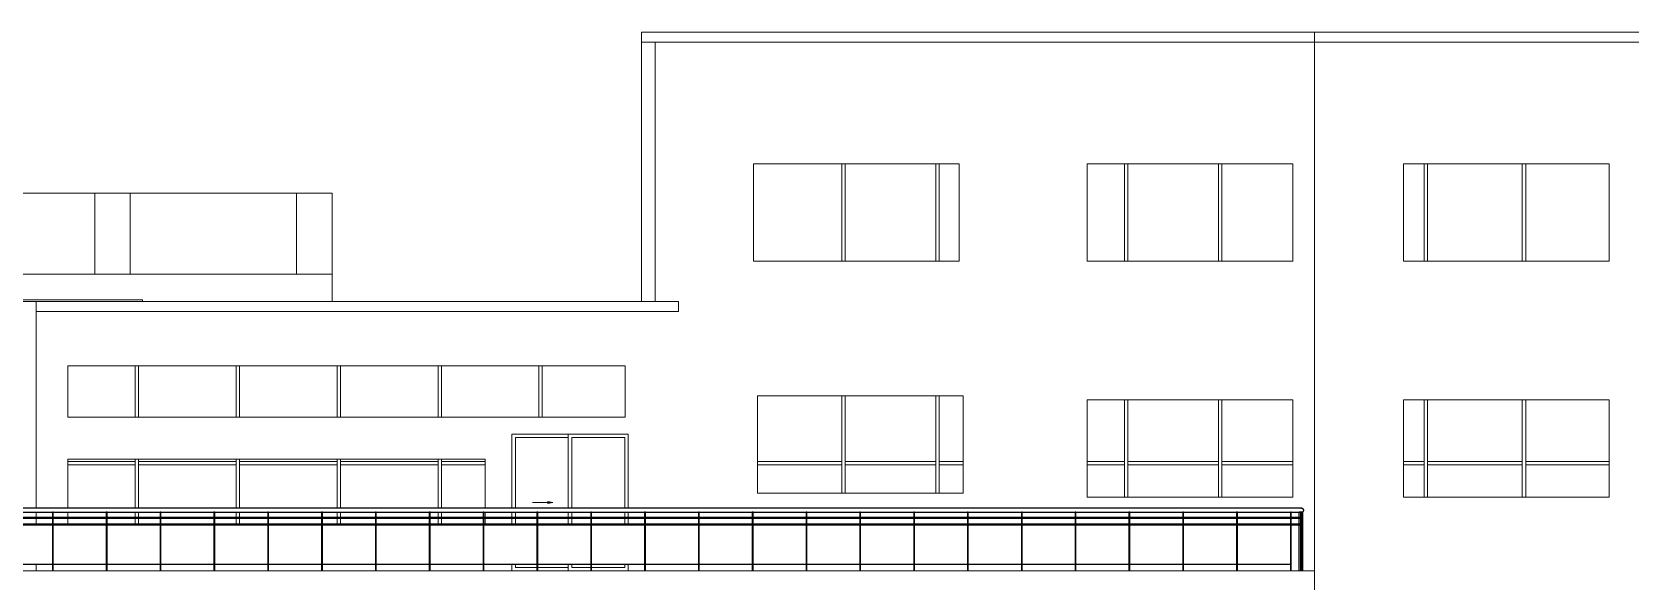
# Model space of a CAD drawing. Header units: millimetres. Extents: x 3062 to 3755, y 1606 to 1663.
# Drawn here: x 3258.67 to 3263.88, y 1632.61 to 1634.4 of the extents above; entities that cross this region are included whole.
import ezdxf

# ---------------------------------------------------------------- set-up
doc = ezdxf.new("R2010")
doc.units = ezdxf.units.MM
for name, color, linetype, lineweight in [('A-DETL-GENF', 92, 'Continuous', 9), ('A-DOOR', 31, 'Continuous', 9), ('A-FLOR', 192, 'Continuous', 9), ('A-GENM', 13, 'Continuous', 9), ('A-GLAZ-CWMG', 51, 'Continuous', 9), ('A-WALL', 113, 'Continuous', 9)]:
    doc.layers.add(name, color=color, linetype=linetype, lineweight=lineweight)
doc.layers.add('A-Flor-Hral', color=242, linetype='Continuous')

# ---------------------------------------------------------------- blocks, each defined once
blk = doc.blocks.new('Generic Models 12 - Generic Models 12-397326-East')
at = {"layer": 'A-GENM'}
for p, q in [((-84607, 12406), (-84607, 13607)), ((-84607, 13607), (-63480, 13607)), ((-84607, 12406), (-84607, 13607)), ((-84080, 13607), (-84607, 13607)), ((-84080, 13607), (-84080, 12406)), ((-82007, 12406), (-82007, 13607)), ((-81480, 13607), (-82007, 13607)), ((-81480, 13607), (-81480, 12406)), ((-79007, 12406), (-79007, 13607)), ((-78480, 13607), (-79007, 13607)), ((-78480, 13607), (-78480, 12406)), ((-76007, 12406), (-76007, 13607)), ((-75480, 13607), (-76007, 13607)), ((-75480, 13607), (-75480, 12406)), ((-73007, 12406), (-73007, 13607)), ((-72480, 13607), (-73007, 13607)), ((-72480, 13607), (-72480, 12406)), ((-70007, 12406), (-70007, 13607)), ((-69480, 13607), (-70007, 13607)), ((-69480, 13607), (-69480, 12406)), ((-67007, 12406), (-67007, 13607)), ((-66480, 13607), (-67007, 13607)), ((-66480, 13607), (-66480, 12406)), ((-64007, 12406), (-64007, 13607)), ((-63480, 13607), (-64007, 13607)), ((-63480, 13607), (-63480, 12406)), ((-63480, 13607), (-63480, 12406)), ((-84607, 12025), (-84607, 12406)), ((-63480, 12406), (-84607, 12406)), ((-63480, 12406), (-84607, 12406)), ((-84080, 12406), (-84607, 12406)), ((-81480, 12406), (-82007, 12406)), ((-78480, 12406), (-79007, 12406)), ((-75480, 12406), (-76007, 12406)), ((-72480, 12406), (-73007, 12406)), ((-69480, 12406), (-70007, 12406)), ((-66480, 12406), (-67007, 12406)), ((-63480, 12406), (-64007, 12406)), ((-63480, 12406), (-63480, 12000))]:
    blk.add_line(p, q, dxfattribs=at)
blk = doc.blocks.new('Rectangular Mullion - 50 x 150mm-V127-East')
at = {"layer": 'A-GLAZ-CWMG'}
for p, q in [((-21019, 9600), (-21019, 9094)), ((-20969, 9600), (-20969, 9094))]:
    blk.add_line(p, q, dxfattribs=at)
blk = doc.blocks.new('Rectangular Mullion - 50 x 150mm-V150-East')
at = {"layer": 'A-GLAZ-CWMG'}
for p, q in [((-21019, 10539), (-21019, 9600)), ((-20969, 10539), (-20969, 9600))]:
    blk.add_line(p, q, dxfattribs=at)
blk = doc.blocks.new('Rectangular Mullion - 50 x 150mm-V151-East')
at = {"layer": 'A-GLAZ-CWMG'}
for p, q in [((-21019, 14046), (-21019, 12600)), ((-20969, 14046), (-20969, 12600))]:
    blk.add_line(p, q, dxfattribs=at)
blk = doc.blocks.new('Rectangular Mullion - 50 x 150mm-V158-East')
at = {"layer": 'A-GLAZ-CWMG'}
for p, q in [((-45740, 9575), (-45740, 9625)), ((-44500, 9625), (-45740, 9625)), ((-44500, 9575), (-45740, 9575))]:
    blk.add_line(p, q, dxfattribs=at)
blk = doc.blocks.new('Rectangular Mullion - 50 x 150mm-V119-East')
at = {"layer": 'A-GLAZ-CWMG'}
for p, q in [((-39912, 2375), (-39912, 2425)), ((-38505, 2425), (-39912, 2425)), ((-38505, 2425), (-38505, 2375)), ((-38505, 2375), (-39912, 2375))]:
    blk.add_line(p, q, dxfattribs=at)
blk = doc.blocks.new('Rectangular Mullion - 50 x 150mm-403560-East')
at = {"layer": 'A-GLAZ-CWMG'}
for p, q in [((-47247, 2425), (-47558, 2425)), ((-47247, 2425), (-47247, 2375)), ((-47247, 2375), (-47558, 2375))]:
    blk.add_line(p, q, dxfattribs=at)
blk = doc.blocks.new('Door-Double-Sliding - 68_ x 80_-V233-East')
at = {"layer": 'A-DETL-GENF'}
for p, q in [((-60274, 9029), (-60197, 9016)), ((-60274, 9003), (-60274, 9029)), ((-60502, 9016), (-60197, 9016)), ((-60197, 9016), (-60274, 9003))]:
    blk.add_line(p, q, dxfattribs=at)
at = {"layer": 'A-DOOR'}
for p, q in [((-60756, 8930), (-60756, 9981)), ((-60756, 9981), (-59969, 9981)), ((-59969, 10032), (-59969, 8930)), ((-59080, 10032), (-59969, 10032)), ((-59918, 9981), (-59130, 9981)), ((-59918, 8930), (-59918, 9981)), ((-59130, 9981), (-59130, 8930)), ((-59080, 8930), (-59080, 10032)), ((-60756, 8800), (-60756, 8870)), ((-59969, 8870), (-59969, 8800)), ((-59918, 8800), (-59918, 8870)), ((-59130, 8870), (-59130, 8800)), ((-59080, 8800), (-59080, 8870)), ((-60756, 8700), (-60756, 8780)), ((-59969, 8780), (-59969, 8700)), ((-59918, 8700), (-59918, 8780)), ((-59130, 8780), (-59130, 8700)), ((-59080, 8700), (-59080, 8780)), ((-60756, 8051), (-60756, 8100)), ((-59969, 8100), (-59969, 8000)), ((-59918, 8051), (-59918, 8100)), ((-59130, 8100), (-59130, 8051)), ((-59080, 8000), (-59080, 8100)), ((-60436, 8051), (-60756, 8051)), ((-59969, 8051), (-60424, 8051)), ((-59636, 8051), (-59918, 8051)), ((-59130, 8051), (-59624, 8051))]:
    blk.add_line(p, q, dxfattribs=at)
blk = doc.blocks.new('Rectangular Mullion - 50 x 150mm-V257-East')
at = {"layer": 'A-GLAZ-CWMG'}
for p, q in [((-66405, 9600), (-66405, 8930)), ((-66355, 8930), (-66355, 9600)), ((-66405, 8871), (-66405, 8800)), ((-66355, 8800), (-66355, 8870)), ((-66405, 8780), (-66405, 8700)), ((-66355, 8700), (-66355, 8780))]:
    blk.add_line(p, q, dxfattribs=at)
blk = doc.blocks.new('Rectangular Mullion - 50 x 150mm-V258-East')
at = {"layer": 'A-GLAZ-CWMG'}
for p, q in [((-64905, 9600), (-64905, 8930)), ((-64855, 8929), (-64855, 9600)), ((-64905, 8870), (-64905, 8800)), ((-64855, 8800), (-64855, 8871)), ((-64905, 8780), (-64905, 8700)), ((-64855, 8700), (-64855, 8780))]:
    blk.add_line(p, q, dxfattribs=at)
blk = doc.blocks.new('Rectangular Mullion - 50 x 150mm-V259-East')
at = {"layer": 'A-GLAZ-CWMG'}
for p, q in [((-63405, 9600), (-63405, 8930)), ((-63355, 8930), (-63355, 9600)), ((-63405, 8870), (-63405, 8800)), ((-63355, 8800), (-63355, 8870)), ((-63405, 8780), (-63405, 8700)), ((-63355, 8700), (-63355, 8780))]:
    blk.add_line(p, q, dxfattribs=at)
blk = doc.blocks.new('Rectangular Mullion - 50 x 150mm-V260-East')
at = {"layer": 'A-GLAZ-CWMG'}
for p, q in [((-61905, 9600), (-61905, 8930)), ((-61855, 8930), (-61855, 9600)), ((-61905, 8870), (-61905, 8800)), ((-61855, 8800), (-61855, 8870)), ((-61905, 8780), (-61905, 8700)), ((-61855, 8700), (-61855, 8780))]:
    blk.add_line(p, q, dxfattribs=at)
blk = doc.blocks.new('Rectangular Mullion - 50 x 150mm-V287-East')
at = {"layer": 'A-GLAZ-CWMG'}
for p, q in [((-55905, 9600), (-55905, 9154)), ((-55855, 9154), (-55855, 9600))]:
    blk.add_line(p, q, dxfattribs=at)
blk = doc.blocks.new('Rectangular Mullion - 50 x 150mm-V288-East')
at = {"layer": 'A-GLAZ-CWMG'}
for p, q in [((-51705, 9600), (-51705, 9094)), ((-51655, 9094), (-51655, 9600))]:
    blk.add_line(p, q, dxfattribs=at)
blk = doc.blocks.new('Rectangular Mullion - 50 x 150mm-V300-East')
at = {"layer": 'A-GLAZ-CWMG'}
for p, q in [((-55905, 10599), (-55905, 9600)), ((-55855, 9600), (-55855, 10599))]:
    blk.add_line(p, q, dxfattribs=at)
blk = doc.blocks.new('Rectangular Mullion - 50 x 150mm-V301-East')
at = {"layer": 'A-GLAZ-CWMG'}
for p, q in [((-55905, 14046), (-55905, 12600)), ((-55855, 12600), (-55855, 14046))]:
    blk.add_line(p, q, dxfattribs=at)
blk = doc.blocks.new('Rectangular Mullion - 50 x 150mm-V302-East')
at = {"layer": 'A-GLAZ-CWMG'}
for p, q in [((-51705, 10539), (-51705, 9600)), ((-51655, 9600), (-51655, 10539))]:
    blk.add_line(p, q, dxfattribs=at)
blk = doc.blocks.new('Rectangular Mullion - 50 x 150mm-413817-East')
at = {"layer": 'A-GLAZ-CWMG'}
for p, q in [((-55905, 2425), (-57158, 2425)), ((-55905, 2425), (-55905, 2375)), ((-57158, 2375), (-55905, 2375))]:
    blk.add_line(p, q, dxfattribs=at)
blk = doc.blocks.new('Rectangular Mullion - 50 x 150mm-V279-East')
at = {"layer": 'A-GLAZ-CWMG'}
for p, q in [((-55855, 2375), (-55855, 2425)), ((-54505, 2425), (-55855, 2425)), ((-54505, 2425), (-54505, 2375)), ((-55855, 2375), (-54505, 2375))]:
    blk.add_line(p, q, dxfattribs=at)
blk = doc.blocks.new('Rectangular Mullion - 50 x 150mm-V280-East')
at = {"layer": 'A-GLAZ-CWMG'}
for p, q in [((-54455, 2375), (-54455, 2425)), ((-54100, 2425), (-54455, 2425)), ((-54455, 2375), (-54100, 2375))]:
    blk.add_line(p, q, dxfattribs=at)
blk = doc.blocks.new('Rectangular Mullion - 50 x 150mm-V281-East')
at = {"layer": 'A-GLAZ-CWMG'}
for p, q in [((-51705, 2425), (-52258, 2425)), ((-51705, 2425), (-51705, 2375)), ((-52258, 2375), (-51705, 2375))]:
    blk.add_line(p, q, dxfattribs=at)
blk = doc.blocks.new('Rectangular Mullion - 50 x 150mm-413816-East')
at = {"layer": 'A-GLAZ-CWMG'}
for p, q in [((-50255, 2375), (-50255, 2425)), ((-49200, 2425), (-50255, 2425)), ((-50255, 2375), (-49200, 2375))]:
    blk.add_line(p, q, dxfattribs=at)
blk = doc.blocks.new('Rectangular Mullion - 50 x 150mm-414240-East')
at = {"layer": 'A-GLAZ-CWMG'}
for p, q in [((-66405, 11042), (-66405, 10282)), ((-66355, 10282), (-66355, 11042)), ((-66405, 9661), (-66405, 9600)), ((-66355, 9600), (-66355, 9661))]:
    blk.add_line(p, q, dxfattribs=at)
blk = doc.blocks.new('Rectangular Mullion - 50 x 150mm-V303-East')
at = {"layer": 'A-GLAZ-CWMG'}
for p, q in [((-66405, 9625), (-67405, 9625)), ((-67405, 9575), (-66405, 9575)), ((-66405, 9625), (-66405, 9575))]:
    blk.add_line(p, q, dxfattribs=at)
blk = doc.blocks.new('Rectangular Mullion - 50 x 150mm-V304-East')
at = {"layer": 'A-GLAZ-CWMG'}
for p, q in [((-66355, 9575), (-66355, 9625)), ((-64905, 9625), (-66355, 9625)), ((-66355, 9575), (-64905, 9575)), ((-64905, 9625), (-64905, 9575))]:
    blk.add_line(p, q, dxfattribs=at)
blk = doc.blocks.new('Rectangular Mullion - 50 x 150mm-V305-East')
at = {"layer": 'A-GLAZ-CWMG'}
for p, q in [((-61855, 9575), (-61855, 9625)), ((-61205, 9625), (-61855, 9625)), ((-61855, 9575), (-61205, 9575))]:
    blk.add_line(p, q, dxfattribs=at)
blk = doc.blocks.new('Rectangular Mullion - 50 x 150mm-414376-East')
at = {"layer": 'A-GLAZ-CWMG'}
for p, q in [((-60405, 11042), (-60405, 10282)), ((-60355, 10282), (-60355, 11042))]:
    blk.add_line(p, q, dxfattribs=at)
blk = doc.blocks.new('Railing - 50 x 12mm-362962-East')
at = {"layer": 'A-Flor-Hral'}
for p, q in [((-49105, 4800), (-49105, 4870)), ((-49086, 4870), (-49105, 4870)), ((-49105, 4700), (-49105, 4780)), ((-49055, 4870), (-49074, 4870)), ((-49055, 4870), (-49055, 4000)), ((-49105, 4000), (-49105, 4680))]:
    blk.add_line(p, q, dxfattribs=at)
blk = doc.blocks.new('Railing - 800mm-V312-East')
at = {"layer": 'A-Flor-Hral'}
blk.add_line((-49073, 8680), (-49073, 8100), dxfattribs=at)
blk = doc.blocks.new('Railing - 50 x 12mm-V306-East')
at = {"layer": 'A-Flor-Hral'}
for p, q in [((-49224, 4870), (-49236, 4870)), ((-49236, 4870), (-49236, 4000)), ((-49224, 4000), (-49224, 4870))]:
    blk.add_line(p, q, dxfattribs=at)
blk = doc.blocks.new('Railing - 800mm-V307-East')
at = {"layer": 'A-Flor-Hral'}
blk.add_line((-50024, 4100), (-49236, 4100), dxfattribs=at)
blk = doc.blocks.new('Railing - Railing-414598-East')
at = {"layer": 'A-Flor-Hral'}
for p, q in [((-68424, 8800), (-67636, 8800)), ((-67624, 8800), (-66836, 8800)), ((-66824, 8800), (-66036, 8800)), ((-66024, 8800), (-65236, 8800)), ((-65224, 8800), (-64436, 8800)), ((-64424, 8800), (-63636, 8800)), ((-63624, 8800), (-62836, 8800)), ((-62824, 8800), (-62036, 8800)), ((-62024, 8800), (-61236, 8800)), ((-61224, 8800), (-60436, 8800)), ((-60424, 8800), (-59636, 8800)), ((-59624, 8800), (-58836, 8800)), ((-58824, 8800), (-58036, 8800)), ((-58024, 8800), (-57236, 8800)), ((-57224, 8800), (-56436, 8800)), ((-56424, 8800), (-55636, 8800)), ((-55624, 8800), (-54836, 8800)), ((-54824, 8800), (-54036, 8800)), ((-54024, 8800), (-53236, 8800)), ((-53224, 8800), (-52436, 8800)), ((-52424, 8800), (-51636, 8800)), ((-51624, 8800), (-50836, 8800)), ((-50824, 8800), (-50036, 8800)), ((-50024, 8800), (-49236, 8800)), ((-49224, 8800), (-49086, 8800)), ((-49074, 8800), (-49070, 8800)), ((-49070, 8780), (-49070, 8800)), ((-67636, 8780), (-68424, 8780)), ((-68424, 8700), (-67636, 8700)), ((-67636, 8680), (-68424, 8680)), ((-66836, 8780), (-67624, 8780)), ((-67624, 8700), (-66836, 8700)), ((-66836, 8680), (-67624, 8680)), ((-66036, 8780), (-66824, 8780)), ((-66824, 8700), (-66036, 8700)), ((-66036, 8680), (-66824, 8680)), ((-65236, 8780), (-66024, 8780)), ((-66024, 8700), (-65236, 8700)), ((-65236, 8680), (-66024, 8680)), ((-64436, 8780), (-65224, 8780)), ((-65224, 8700), (-64436, 8700)), ((-64436, 8680), (-65224, 8680)), ((-63636, 8780), (-64424, 8780)), ((-64424, 8700), (-63636, 8700)), ((-63636, 8680), (-64424, 8680)), ((-62836, 8780), (-63624, 8780)), ((-63624, 8700), (-62836, 8700)), ((-62836, 8680), (-63624, 8680)), ((-62036, 8780), (-62824, 8780)), ((-62824, 8700), (-62036, 8700)), ((-62036, 8680), (-62824, 8680)), ((-61236, 8780), (-62024, 8780)), ((-62024, 8700), (-61236, 8700)), ((-61236, 8680), (-62024, 8680)), ((-60436, 8780), (-61224, 8780)), ((-61224, 8700), (-60436, 8700)), ((-60436, 8680), (-61224, 8680)), ((-59636, 8780), (-60424, 8780)), ((-60424, 8700), (-59636, 8700)), ((-59636, 8680), (-60424, 8680)), ((-58836, 8780), (-59624, 8780)), ((-59624, 8700), (-58836, 8700)), ((-58836, 8680), (-59624, 8680)), ((-58036, 8780), (-58824, 8780)), ((-58824, 8700), (-58036, 8700)), ((-58036, 8680), (-58824, 8680)), ((-57236, 8780), (-58024, 8780)), ((-58024, 8700), (-57236, 8700)), ((-57236, 8680), (-58024, 8680)), ((-56436, 8780), (-57224, 8780)), ((-57224, 8700), (-56436, 8700)), ((-56436, 8680), (-57224, 8680)), ((-55636, 8780), (-56424, 8780)), ((-56424, 8700), (-55636, 8700)), ((-55636, 8680), (-56424, 8680)), ((-54836, 8780), (-55624, 8780)), ((-55624, 8700), (-54836, 8700)), ((-54836, 8680), (-55624, 8680)), ((-54036, 8780), (-54824, 8780)), ((-54824, 8700), (-54036, 8700)), ((-54036, 8680), (-54824, 8680)), ((-53236, 8780), (-54024, 8780)), ((-54024, 8700), (-53236, 8700)), ((-53236, 8680), (-54024, 8680)), ((-52436, 8780), (-53224, 8780)), ((-53224, 8700), (-52436, 8700)), ((-52436, 8680), (-53224, 8680)), ((-51636, 8780), (-52424, 8780)), ((-52424, 8700), (-51636, 8700)), ((-51636, 8680), (-52424, 8680)), ((-50836, 8780), (-51624, 8780)), ((-51624, 8700), (-50836, 8700)), ((-50836, 8680), (-51624, 8680)), ((-50036, 8780), (-50824, 8780)), ((-50824, 8700), (-50036, 8700)), ((-50036, 8680), (-50824, 8680)), ((-49236, 8780), (-50024, 8780)), ((-50024, 8700), (-49236, 8700)), ((-49236, 8680), (-50024, 8680)), ((-49086, 8780), (-49224, 8780)), ((-49224, 8700), (-49086, 8700)), ((-49086, 8680), (-49224, 8680)), ((-49070, 8780), (-49074, 8780)), ((-49074, 8700), (-49070, 8700)), ((-49070, 8680), (-49074, 8680)), ((-49070, 8680), (-49070, 8700))]:
    blk.add_line(p, q, dxfattribs=at)
for name, p in [('Railing - 50 x 12mm-V306-East', (-18400, 4000)), ('Railing - 50 x 12mm-V306-East', (-17600, 4000)), ('Railing - 50 x 12mm-V306-East', (-16800, 4000)), ('Railing - 50 x 12mm-V306-East', (-16000, 4000)), ('Railing - 50 x 12mm-V306-East', (-15200, 4000)), ('Railing - 50 x 12mm-V306-East', (-14400, 4000)), ('Railing - 50 x 12mm-V306-East', (-13600, 4000)), ('Railing - 50 x 12mm-V306-East', (-12800, 4000)), ('Railing - 50 x 12mm-V306-East', (-12000, 4000)), ('Railing - 50 x 12mm-V306-East', (-11200, 4000)), ('Railing - 50 x 12mm-V306-East', (-10400, 4000)), ('Railing - 50 x 12mm-V306-East', (-9600, 4000)), ('Railing - 50 x 12mm-V306-East', (-8800, 4000)), ('Railing - 50 x 12mm-V306-East', (-8000, 4000)), ('Railing - 50 x 12mm-V306-East', (-7200, 4000)), ('Railing - 50 x 12mm-V306-East', (-6400, 4000)), ('Railing - 50 x 12mm-V306-East', (-5600, 4000)), ('Railing - 50 x 12mm-V306-East', (-4800, 4000)), ('Railing - 50 x 12mm-V306-East', (-4000, 4000)), ('Railing - 50 x 12mm-V306-East', (-3200, 4000)), ('Railing - 50 x 12mm-V306-East', (-2400, 4000)), ('Railing - 50 x 12mm-V306-East', (-1600, 4000)), ('Railing - 50 x 12mm-V306-East', (-800, 4000)), ('Railing - 50 x 12mm-V306-East', (0, 4000)), ('Railing - 50 x 12mm-362962-East', (0, 4000)), ('Railing - 50 x 12mm-V306-East', (150, 4000)), ('Railing - 800mm-V312-East', (0, 0)), ('Railing - 800mm-V307-East', (-18400, 4000)), ('Railing - 800mm-V307-East', (-17600, 4000)), ('Railing - 800mm-V307-East', (-16800, 4000)), ('Railing - 800mm-V307-East', (-16000, 4000)), ('Railing - 800mm-V307-East', (-15200, 4000)), ('Railing - 800mm-V307-East', (-14400, 4000)), ('Railing - 800mm-V307-East', (-13600, 4000)), ('Railing - 800mm-V307-East', (-12800, 4000)), ('Railing - 800mm-V307-East', (-12000, 4000)), ('Railing - 800mm-V307-East', (-11200, 4000)), ('Railing - 800mm-V307-East', (-10400, 4000)), ('Railing - 800mm-V307-East', (-9600, 4000)), ('Railing - 800mm-V307-East', (-8800, 4000)), ('Railing - 800mm-V307-East', (-8000, 4000)), ('Railing - 800mm-V307-East', (-7200, 4000)), ('Railing - 800mm-V307-East', (-6400, 4000)), ('Railing - 800mm-V307-East', (-5600, 4000)), ('Railing - 800mm-V307-East', (-4800, 4000)), ('Railing - 800mm-V307-East', (-4000, 4000)), ('Railing - 800mm-V307-East', (-3200, 4000)), ('Railing - 800mm-V307-East', (-2400, 4000)), ('Railing - 800mm-V307-East', (-1600, 4000)), ('Railing - 800mm-V307-East', (-800, 4000)), ('Railing - 800mm-V307-East', (0, 4000))]:
    blk.add_blockref(name, p)
blk = doc.blocks.new('Top Rail Type - Top Rail_Internal_-414610-East')
at = {"layer": 'A-Flor-Hral'}
for p, q in [((-49079, 8930), (-80580, 8930)), ((-80580, 8870), (-49079, 8870)), ((-49083, 8930), (-49075, 8930)), ((-49075, 8870), (-49083, 8870))]:
    blk.add_line(p, q, dxfattribs=at)
for points, knots in [([(-49039, 8900), (-49039, 8902), (-49040, 8906), (-49042, 8912), (-49046, 8917), (-49049, 8920), (-49052, 8922), (-49055, 8924), (-49059, 8926), (-49063, 8927), (-49067, 8929), (-49071, 8929), (-49075, 8930), (-49079, 8930), (-49082, 8930), (-49083, 8930)], [0, 0, 0, 0, 0.0666667, 0.1333333, 0.2, 0.2333333, 0.2666667, 0.3, 0.3333333, 0.3666667, 0.4, 0.4333333, 0.4666667, 0.5, 0.5333333, 0.5333333, 0.5333333, 0.5333333]), ([(-49083, 8870), (-49082, 8870), (-49079, 8870), (-49075, 8870), (-49071, 8871), (-49067, 8871), (-49063, 8873), (-49059, 8874), (-49055, 8876), (-49052, 8878), (-49049, 8880), (-49046, 8883), (-49042, 8888), (-49040, 8894), (-49039, 8898), (-49039, 8900)], [0.4666667, 0.4666667, 0.4666667, 0.4666667, 0.5, 0.5333333, 0.5666667, 0.6, 0.6333333, 0.6666667, 0.7, 0.7333333, 0.7666667, 0.8, 0.8666667, 0.9333333, 1, 1, 1, 1])]:
    blk.add_open_spline(points, degree=3, knots=knots, dxfattribs=at)

msp = doc.modelspace()

# ---------------------------------------------------------------- linework, layer by layer
at = {"layer": 'A-FLOR'}
for p, q in [((3260.6551, 1634.4016), (3269.66, 1634.4016)), ((3260.6551, 1634.4016), (3260.6551, 1634.3687)), ((3262.8514, 1634.4016), (3262.8514, 1634.3687)), ((3269.66, 1634.3687), (3260.6551, 1634.3687)), ((3256.3065, 1633.5231), (3260.7759, 1633.5231)), ((3258.6785, 1633.5231), (3258.6785, 1633.4902)), ((3260.7759, 1633.5231), (3260.7759, 1633.4902)), ((3260.7759, 1633.4902), (3258.6785, 1633.4902)), ((3253.7368, 1632.6446), (3262.8514, 1632.6446)), ((3262.8514, 1632.6446), (3262.8514, 1632.5787))]:
    msp.add_line(p, q, dxfattribs=at)
at = {"layer": 'A-WALL'}
for p, q in [((3260.6551, 1633.5231), (3260.6551, 1634.3687)), ((3260.6991, 1634.3687), (3260.6991, 1633.5231)), ((3262.8514, 1634.3687), (3262.8514, 1632.6446)), ((3261.0203, 1633.9723), (3261.6921, 1633.9723)), ((3261.0203, 1633.6549), (3261.0203, 1633.9723)), ((3261.6921, 1633.9723), (3261.6921, 1633.6549)), ((3262.1094, 1633.9723), (3262.7812, 1633.9723)), ((3262.1094, 1633.6549), (3262.1094, 1633.9723)), ((3262.7812, 1633.9723), (3262.7812, 1633.6549)), ((3263.1416, 1633.6549), (3263.1416, 1633.9723)), ((3263.1416, 1633.9723), (3263.8134, 1633.9723)), ((3263.8134, 1633.9723), (3263.8134, 1633.6549)), ((3261.6921, 1633.6549), (3261.0203, 1633.6549)), ((3262.7812, 1633.6549), (3262.1094, 1633.6549)), ((3263.8134, 1633.6549), (3263.1416, 1633.6549)), ((3259.0261, 1633.5285), (3252.8849, 1633.5285)), ((3259.0261, 1633.5231), (3259.0261, 1633.5285)), ((3258.6785, 1633.4902), (3258.6785, 1632.8488)), ((3258.7827, 1633.1458), (3258.7827, 1633.3127)), ((3258.7827, 1633.3127), (3260.6013, 1633.3127)), ((3260.6013, 1633.3127), (3260.6013, 1633.1458)), ((3261.0332, 1633.2155), (3261.705, 1633.2155)), ((3261.0332, 1632.898), (3261.0332, 1633.2155)), ((3261.705, 1633.2155), (3261.705, 1632.898)), ((3262.1094, 1633.2023), (3262.7812, 1633.2023)), ((3262.1094, 1632.8848), (3262.1094, 1633.2023)), ((3262.7812, 1633.2023), (3262.7812, 1632.8848)), ((3263.1416, 1632.8848), (3263.1416, 1633.2023)), ((3263.1416, 1633.2023), (3263.8134, 1633.2023)), ((3263.8134, 1633.2023), (3263.8134, 1632.8848)), ((3260.6013, 1633.1458), (3258.7827, 1633.1458)), ((3260.2319, 1632.8488), (3260.2319, 1633.0909)), ((3260.2319, 1633.0909), (3260.6112, 1633.0909)), ((3260.6112, 1633.0909), (3260.6112, 1632.8488)), ((3258.7827, 1633.0094), (3260.1444, 1633.0094)), ((3258.7827, 1632.8488), (3258.7827, 1633.0094)), ((3260.1444, 1633.0094), (3260.1444, 1632.8488)), ((3261.705, 1632.898), (3261.0332, 1632.898)), ((3262.7812, 1632.8848), (3262.1094, 1632.8848)), ((3263.8134, 1632.8848), (3263.1416, 1632.8848)), ((3258.6785, 1632.8357), (3258.6785, 1632.8203)), ((3258.7827, 1632.8203), (3258.7827, 1632.8357)), ((3260.1444, 1632.8357), (3260.1444, 1632.8203)), ((3260.2319, 1632.8203), (3260.2319, 1632.8357)), ((3260.6112, 1632.8357), (3260.6112, 1632.8203)), ((3258.6785, 1632.8159), (3258.6785, 1632.7983)), ((3258.7827, 1632.7983), (3258.7827, 1632.8159)), ((3260.1444, 1632.8159), (3260.1444, 1632.7983)), ((3260.2319, 1632.7983), (3260.2319, 1632.8159)), ((3260.6112, 1632.8159), (3260.6112, 1632.7983)), ((3258.6785, 1632.6665), (3258.6785, 1632.6446)), ((3260.2319, 1632.6446), (3260.2319, 1632.6665)), ((3260.6112, 1632.6665), (3260.6112, 1632.6446))]:
    msp.add_line(p, q, dxfattribs=at)

# ---------------------------------------------------------------- block references
at = {"layer": 'A-DOOR', "xscale": 0.0002196296132476449, "yscale": 0.0002196296132476449, "zscale": 0.0002196296132476449}
msp.add_blockref('Door-Double-Sliding - 68_ x 80_-V233-East', (3273.5868, 1630.8875), dxfattribs=at)
at = {"layer": 'A-Flor-Hral', "xscale": 0.0002196296132476449, "yscale": 0.0002196296132476449, "zscale": 0.0002196296132476449}
for name in ['Top Rail Type - Top Rail_Internal_-414610-East', 'Railing - Railing-414598-East']:
    msp.add_blockref(name, (3273.5868, 1630.8875), dxfattribs=at)
at = {"layer": 'A-GENM', "xscale": 0.0002196296132476449, "yscale": 0.0002196296132476449, "zscale": 0.0002196296132476449}
msp.add_blockref('Generic Models 12 - Generic Models 12-397326-East', (3273.5868, 1630.8875), dxfattribs=at)
at = {"layer": 'A-GLAZ-CWMG', "xscale": 0.0002196296132476449, "yscale": 0.0002196296132476449, "zscale": 0.0002196296132476449}
for name, p in [('Rectangular Mullion - 50 x 150mm-V301-East', (3273.5868, 1630.8875)), ('Rectangular Mullion - 50 x 150mm-V301-East', (3273.8943, 1630.8875)), ('Rectangular Mullion - 50 x 150mm-V301-East', (3274.5093, 1630.8875)), ('Rectangular Mullion - 50 x 150mm-V301-East', (3274.8168, 1630.8875)), ('Rectangular Mullion - 50 x 150mm-V151-East', (3267.8263, 1630.8875)), ('Rectangular Mullion - 50 x 150mm-V151-East', (3268.1463, 1630.8875)), ('Rectangular Mullion - 50 x 150mm-414240-East', (3273.5868, 1630.8875)), ('Rectangular Mullion - 50 x 150mm-414240-East', (3273.9163, 1630.8875)), ('Rectangular Mullion - 50 x 150mm-414240-East', (3274.2457, 1630.8875)), ('Rectangular Mullion - 50 x 150mm-414240-East', (3274.5752, 1630.8875)), ('Rectangular Mullion - 50 x 150mm-414376-East', (3273.5868, 1630.8875)), ('Rectangular Mullion - 50 x 150mm-V300-East', (3273.5868, 1630.8875)), ('Rectangular Mullion - 50 x 150mm-V300-East', (3273.8943, 1630.8875)), ('Rectangular Mullion - 50 x 150mm-V302-East', (3273.5868, 1630.8875)), ('Rectangular Mullion - 50 x 150mm-V302-East', (3273.8943, 1630.8875)), ('Rectangular Mullion - 50 x 150mm-V150-East', (3267.8263, 1630.8875)), ('Rectangular Mullion - 50 x 150mm-V150-East', (3268.1463, 1630.8875)), ('Rectangular Mullion - 50 x 150mm-V303-East', (3273.5868, 1630.8875)), ('Rectangular Mullion - 50 x 150mm-V257-East', (3273.5868, 1630.8875)), ('Rectangular Mullion - 50 x 150mm-V304-East', (3273.5868, 1630.8875)), ('Rectangular Mullion - 50 x 150mm-V258-East', (3273.5868, 1630.8875)), ('Rectangular Mullion - 50 x 150mm-V304-East', (3273.9163, 1630.8875)), ('Rectangular Mullion - 50 x 150mm-V259-East', (3273.5868, 1630.8875)), ('Rectangular Mullion - 50 x 150mm-V304-East', (3274.2457, 1630.8875)), ('Rectangular Mullion - 50 x 150mm-V260-East', (3273.5868, 1630.8875)), ('Rectangular Mullion - 50 x 150mm-V305-East', (3273.5868, 1630.8875)), ('Rectangular Mullion - 50 x 150mm-413817-East', (3273.5868, 1632.4689)), ('Rectangular Mullion - 50 x 150mm-V287-East', (3273.5868, 1630.8875)), ('Rectangular Mullion - 50 x 150mm-V279-East', (3273.5868, 1632.4689)), ('Rectangular Mullion - 50 x 150mm-V287-East', (3273.8943, 1630.8875)), ('Rectangular Mullion - 50 x 150mm-V280-East', (3273.5868, 1632.4689)), ('Rectangular Mullion - 50 x 150mm-V281-East', (3273.5868, 1632.4689)), ('Rectangular Mullion - 50 x 150mm-V288-East', (3273.5868, 1630.8875)), ('Rectangular Mullion - 50 x 150mm-V279-East', (3274.5093, 1632.4689)), ('Rectangular Mullion - 50 x 150mm-V288-East', (3273.8943, 1630.8875)), ('Rectangular Mullion - 50 x 150mm-413816-East', (3273.5868, 1632.4689)), ('Rectangular Mullion - 50 x 150mm-403560-East', (3273.5868, 1632.4689)), ('Rectangular Mullion - 50 x 150mm-V127-East', (3267.8263, 1630.8875)), ('Rectangular Mullion - 50 x 150mm-V119-East', (3271.9867, 1632.4689)), ('Rectangular Mullion - 50 x 150mm-V127-East', (3268.1463, 1630.8875)), ('Rectangular Mullion - 50 x 150mm-V158-East', (3273.5868, 1630.8875))]:
    msp.add_blockref(name, p, dxfattribs=at)

doc.saveas('drawing.dxf')
